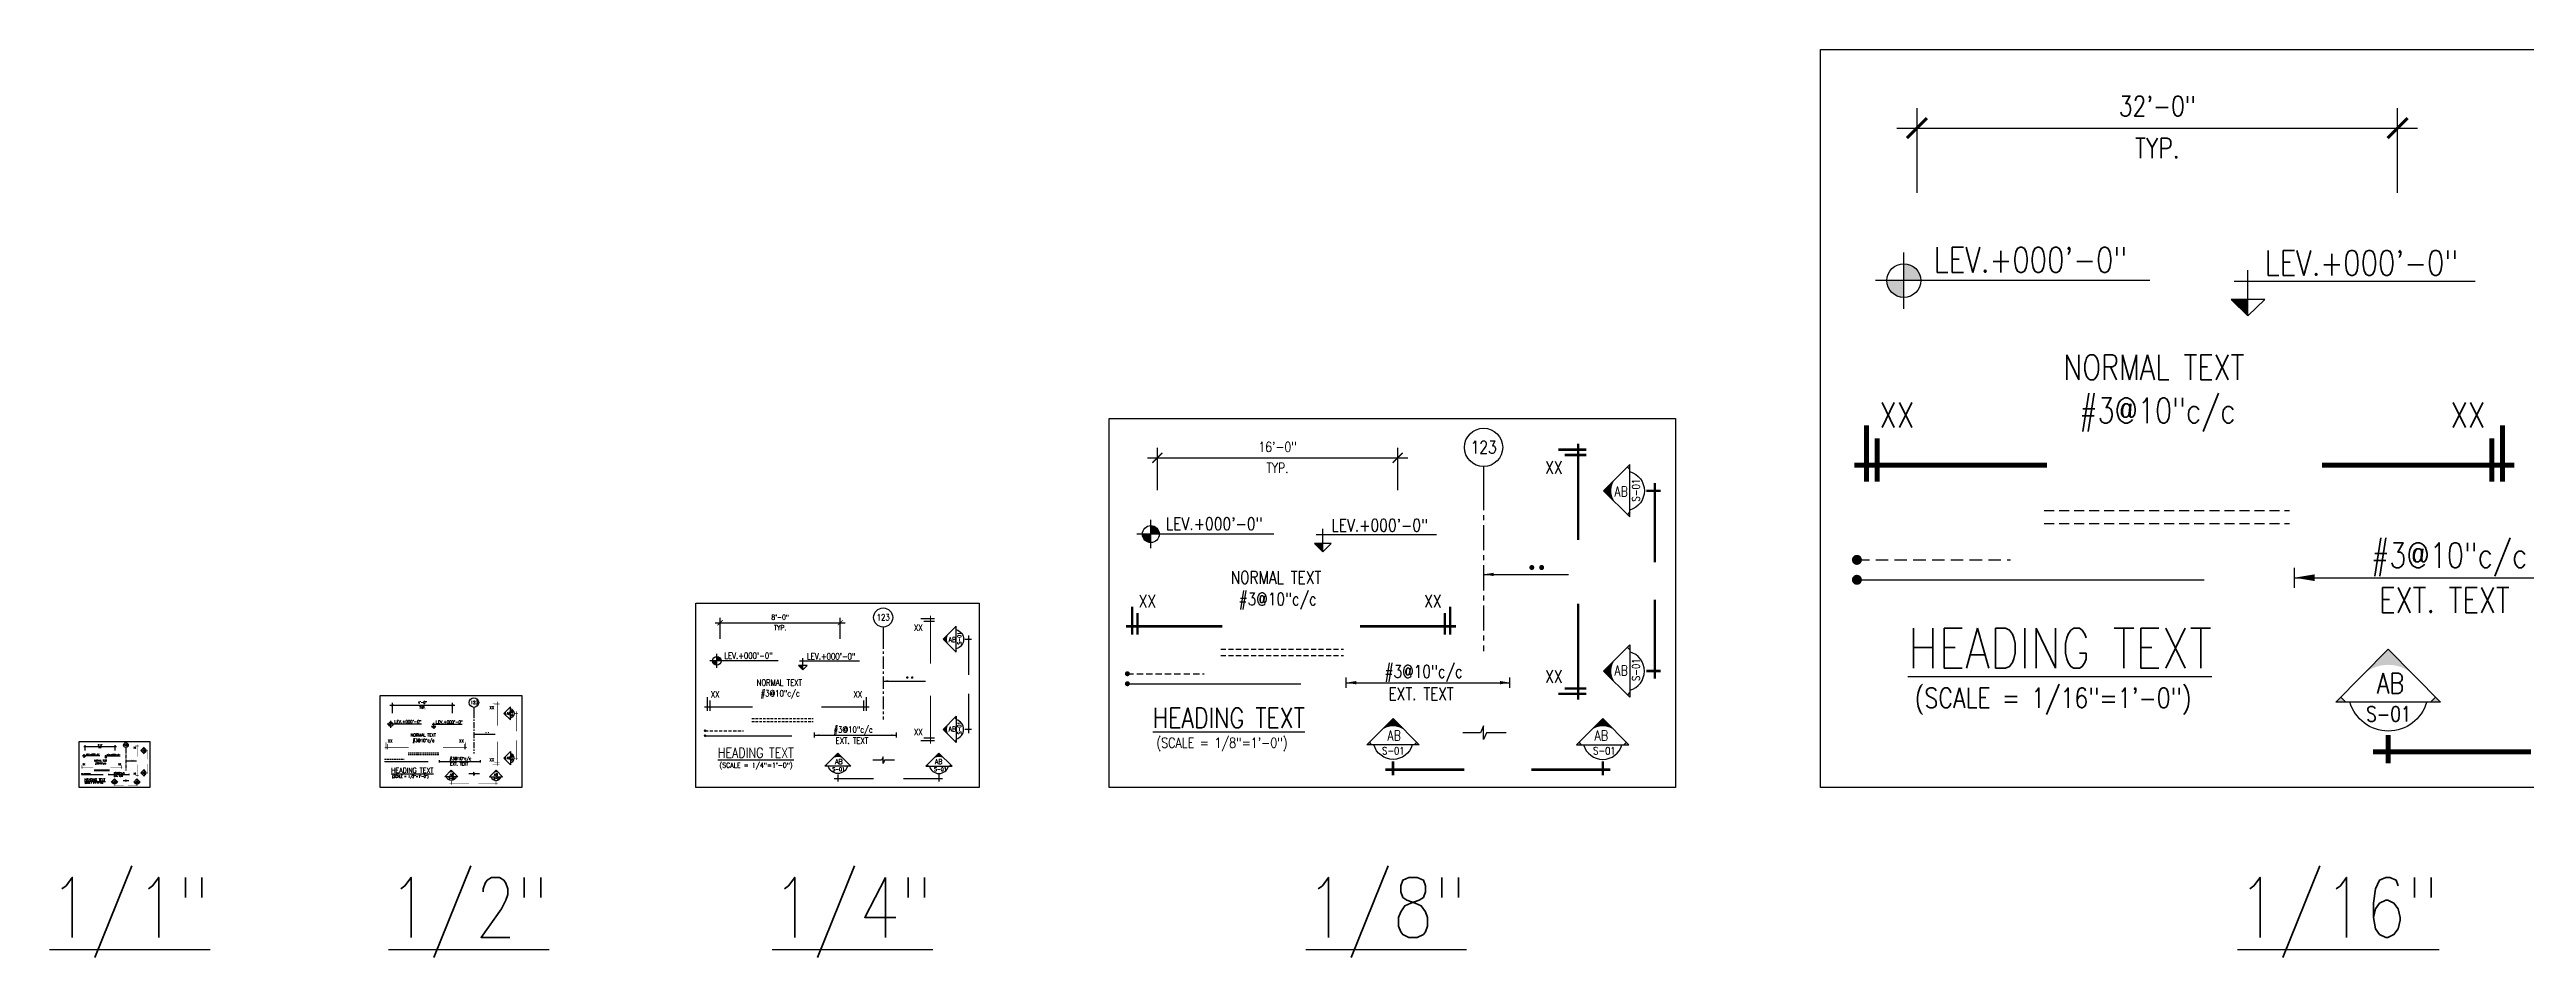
# Model space of a CAD drawing. Header units: inches. Extents: x 17147 to 26472, y -24737 to -16604.
# Drawn here: x 17214 to 19193, y -19292 to -18566 of the extents above; entities that cross this region are included whole.
import ezdxf

# ---------------------------------------------------------------- set-up
doc = ezdxf.new("R2010")
doc.units = ezdxf.units.IN
doc.header["$MEASUREMENT"] = 0
doc.linetypes.add('CENTER', pattern=[2, 1.25, -0.25, 0.25, -0.25])
doc.linetypes.add('HIDDEN', pattern=[0.375, 0.25, -0.125])
for name, color, linetype in [('ARROW', 2, 'Continuous'), ('BEAM', 3, 'HIDDEN'), ('BOTT. BAR', 5, 'Continuous'), ('BREAK', 1, 'Continuous'), ('DIM', 2, 'Continuous'), ('DOT', 2, 'Continuous'), ('Grids', 1, 'CENTER'), ('HEADING', 4, 'Continuous'), ('LEVEL', 2, 'Continuous'), ('SECMARK', 2, 'Continuous'), ('TEXT2', 3, 'Continuous'), ('TEXT3', 4, 'Continuous'), ('TOP BAR', 5, 'HIDDEN')]:
    doc.layers.add(name, color=color, linetype=linetype)
doc.styles.add('DIM 1_1 (A)', font='simplex.shx', dxfattribs={"width": 0.8})
doc.styles.add('DIM 1_16 (A)', font='simplex.shx', dxfattribs={"width": 0.8})
doc.styles.add('DIM 1_2 (A)', font='simplex.shx', dxfattribs={"width": 0.8})
doc.styles.add('DIM 1_4 (A)', font='simplex.shx', dxfattribs={"width": 0.8})
doc.styles.add('DIM 1_8 (A)', font='simplex.shx', dxfattribs={"width": 0.8})
doc.dimstyles.new('DIM 1_1 (A)', dxfattribs={"dimtxt": 1, "dimasz": 1, "dimexe": 1, "dimexo": 1, "dimgap": 0.5, "dimtad": 1, "dimdec": 0, "dimzin": 3, "dimdsep": 46, "dimlunit": 4, "dimtxsty": 'DIM 1_1 (A)', "dimblk": 'ARCHTICK', "dimcen": 1, "dimdle": 1, "dimclrd": 2, "dimclre": 2, "dimclrt": 3, "dimadec": 0, "dimazin": 2, "dimtfac": 1, "dimtdec": 0, "dimtofl": 0, "dimtmove": 0, "dimatfit": 3, "dimfxl": 0, "dimtolj": 1, "dimtzin": 0, "dimlwd": -1, "dimlwe": -1, "dimarcsym": 0})
doc.dimstyles.new('DIM 1_16 (A)', dxfattribs={"dimtxt": 16, "dimasz": 16, "dimexe": 16, "dimexo": 16, "dimgap": 8, "dimtad": 1, "dimdec": 0, "dimzin": 3, "dimdsep": 46, "dimlunit": 4, "dimtxsty": 'DIM 1_16 (A)', "dimblk": 'ARCHTICK', "dimcen": 16, "dimdle": 16, "dimclrd": 2, "dimclre": 2, "dimclrt": 3, "dimadec": 0, "dimazin": 2, "dimtfac": 1, "dimtdec": 0, "dimtofl": 0, "dimtmove": 0, "dimatfit": 3, "dimfxl": 0, "dimtolj": 1, "dimtzin": 0, "dimlwd": -1, "dimlwe": -1, "dimarcsym": 0})
doc.dimstyles.new('DIM 1_2 (A)', dxfattribs={"dimtxt": 2, "dimasz": 2, "dimexe": 2, "dimexo": 2, "dimgap": 1, "dimtad": 1, "dimdec": 0, "dimzin": 3, "dimdsep": 46, "dimlunit": 4, "dimtxsty": 'DIM 1_2 (A)', "dimblk": 'ARCHTICK', "dimcen": 2, "dimdle": 2, "dimclrd": 2, "dimclre": 2, "dimclrt": 3, "dimadec": 0, "dimazin": 2, "dimtfac": 1, "dimtdec": 0, "dimtofl": 0, "dimtmove": 0, "dimatfit": 3, "dimfxl": 0, "dimtolj": 1, "dimtzin": 0, "dimlwd": -1, "dimlwe": -1, "dimarcsym": 0})
doc.dimstyles.new('DIM 1_4 (A)', dxfattribs={"dimtxt": 4, "dimasz": 4, "dimexe": 4, "dimexo": 4, "dimgap": 2, "dimtad": 1, "dimdec": 0, "dimzin": 3, "dimdsep": 46, "dimlunit": 4, "dimtxsty": 'DIM 1_4 (A)', "dimblk": 'ARCHTICK', "dimcen": 4, "dimdle": 4, "dimclrd": 2, "dimclre": 2, "dimclrt": 3, "dimadec": 0, "dimazin": 2, "dimtfac": 1, "dimtdec": 0, "dimtofl": 0, "dimtmove": 0, "dimatfit": 3, "dimfxl": 0, "dimtolj": 1, "dimtzin": 0, "dimlwd": -1, "dimlwe": -1, "dimarcsym": 0})
doc.dimstyles.new('DIM 1_8 (A)', dxfattribs={"dimtxt": 8, "dimasz": 8, "dimexe": 8, "dimexo": 8, "dimgap": 4, "dimtad": 1, "dimdec": 0, "dimzin": 3, "dimdsep": 46, "dimlunit": 4, "dimtxsty": 'DIM 1_8 (A)', "dimblk": 'ARCHTICK', "dimcen": 8, "dimdle": 8, "dimclrd": 2, "dimclre": 2, "dimclrt": 3, "dimadec": 0, "dimazin": 2, "dimtfac": 1, "dimtdec": 0, "dimtofl": 0, "dimtmove": 0, "dimatfit": 3, "dimfxl": 0, "dimtolj": 1, "dimtzin": 0, "dimlwd": -1, "dimlwe": -1, "dimarcsym": 0})

# ---------------------------------------------------------------- blocks, each defined once
blk = doc.blocks.new('_ARCHTICK')
at = {"color": 0, "linetype": 'ByBlock', "const_width": 0.15}
blk.add_lwpolyline([(-0.5, -0.5), (0.5, 0.5)], dxfattribs=at)
blk = doc.blocks.new('*D20')
at = {"layer": 'DEFPOINTS', "color": 0, "transparency": 16777216}
for p in [(17242.3, -19127.3), (17266.3, -19123), (17266.3, -19127.3)]:
    blk.add_point(p, dxfattribs=at)
at = {"layer": 'DIM', "color": 2, "transparency": 16777216}
for p, q in [((17241.3, -19123), (17267.3, -19123)), ((17242.3, -19126.3), (17242.3, -19122)), ((17266.3, -19126.3), (17266.3, -19122))]:
    blk.add_line(p, q, dxfattribs=at)
at = {"layer": 'DIM', "color": 2, "transparency": 16777216, "rotation": 180}
blk.add_blockref('_ARCHTICK', (17242.3, -19123), dxfattribs=at)
at = {"layer": 'DIM', "color": 2, "transparency": 16777216}
blk.add_blockref('_ARCHTICK', (17266.3, -19123), dxfattribs=at)
at = {"layer": 'DIM', "color": 3, "transparency": 16777216, "char_height": 1, "attachment_point": 5, "style": 'DIM 1_1 (A)'}
for s, insert in [('\\A1;2\'-0"', (17254.3, -19121.9)), ('\\A1;TYP.', (17254.3, -19124))]:
    blk.add_mtext(s, dxfattribs=dict(at, insert=insert))
blk = doc.blocks.new('G')
at = {"layer": 'Grids', "color": 2, "linetype": 'Continuous', "ltscale": 1.25}
blk.add_line((0, 0), (0, -1.87), dxfattribs=at)
blk.add_circle((0, 1.91), 1.91, dxfattribs=at)
at = {"layer": 'TEXT3', "style": 'DIM 1_1 (A)', "width": 0.8}
blk.add_attdef('A', (-0.55, 1.35), '', height=1.35, dxfattribs=at)
blk = doc.blocks.new('S (hor)')
at = {"layer": 'SECMARK'}
h = blk.add_hatch(color=256, dxfattribs=at)
h.paths.add_polyline_path([(-2.49, -5.02), (-2.49, -4.52), (-2.74, -4.77)])
h.paths.add_polyline_path([(-2.49, -9.25), (-2.74, -9.5), (-2.49, -9.75)])
blk.add_hatch(color=256, dxfattribs=at).paths.add_polyline_path([(-5.13, -7.13), (-3.86, -5.88, 0.388845), (-3.86, -8.39)])
for p, q in [((-2.49, -4.52), (-5.13, -7.13)), ((-2.49, -5.02), (-2.74, -4.77)), ((-2.49, -4.52), (-2.49, -9.75)), ((-5.13, -7.13), (-2.49, -9.75)), ((-2.49, -9.25), (-2.74, -9.5))]:
    blk.add_line(p, q, dxfattribs=at)
at = {"layer": 'SECMARK', "const_width": 0.25}
for points in [[(0, -7.9), (0, 0)], [(-0.84, -7.13), (0.57, -7.13)]]:
    blk.add_lwpolyline(points, dxfattribs=at)
at = {"layer": 'SECMARK'}
blk.add_arc((-3.03, -7.13), 1.99, 285.6061, 74.3939, dxfattribs=at)
at = {"layer": 'TEXT3', "style": 'DIM 1_1 (A)', "width": 0.8}
blk.add_attdef('A', (-3.71, -7.57), '', height=1, dxfattribs=at)
blk.add_attdef('B', (-1.51, -7.33), '', height=0.75, rotation=90, dxfattribs=at)
blk = doc.blocks.new('S1')
at = {"layer": 'SECMARK', "const_width": 0.25}
for points in [[(-1.98, 9.01), (0.83, 9.01)], [(0, 9.61), (0, 0)], [(-1.34, 8.48), (0.83, 8.48)]]:
    blk.add_lwpolyline(points, dxfattribs=at)
at = {"layer": 'TEXT3', "style": 'DIM 1_1 (A)', "width": 0.8}
blk.add_attdef('A', (-2.65, 6.42), '', height=1.5, dxfattribs=at)
blk = doc.blocks.new('S(VER)')
at = {"layer": 'SECMARK'}
blk.add_hatch(color=256, dxfattribs=at).paths.add_polyline_path([(7.13, 5.13), (5.88, 3.86, -0.388845), (8.39, 3.86)])
h = blk.add_hatch(color=256, dxfattribs=at)
h.paths.add_polyline_path([(4.77, 2.74), (4.52, 2.49), (5.02, 2.49)])
h.paths.add_polyline_path([(9.75, 2.49), (9.5, 2.74), (9.25, 2.49)])
for p, q in [((4.52, 2.49), (7.13, 5.13)), ((7.13, 5.13), (9.75, 2.49)), ((4.52, 2.49), (9.75, 2.49)), ((5.02, 2.49), (4.77, 2.74)), ((9.25, 2.49), (9.5, 2.74))]:
    blk.add_line(p, q, dxfattribs=at)
at = {"layer": 'SECMARK', "const_width": 0.25}
for points in [[(7.9, 0), (0, 0)], [(7.13, 0.84), (7.13, -0.57)]]:
    blk.add_lwpolyline(points, dxfattribs=at)
at = {"layer": 'SECMARK'}
blk.add_arc((7.13, 3.03), 1.99, 195.6061, 344.3939, dxfattribs=at)
at = {"layer": 'TEXT3', "style": 'DIM 1_1 (A)'}
for tag, p, height, width in [('A', (6.74, 2.92), 1, 0.8), ('B', (6.87, 1.44), 0.75, 0.7)]:
    blk.add_attdef(tag, p, '', height=height, dxfattribs=dict(at, width=width))
blk = doc.blocks.new('LEV.')
at = {"layer": 'LEVEL'}
h = blk.add_hatch(color=2, dxfattribs=at)
h.paths.add_polyline_path([(0, 0), (-0.84, 0, 0.414214), (0, -0.84)])
h.paths.add_polyline_path([(0, 0.84), (0, 0), (0.84, 0, 0.414214)])
for p, q in [((0, -1.41), (0, 1.41)), ((12.29, 0), (-1.41, 0))]:
    blk.add_line(p, q, dxfattribs=at)
blk.add_circle((0, 0), 0.844, dxfattribs=at)
at = {"layer": 'TEXT3', "style": 'DIM 1_1 (A)', "width": 0.8}
blk.add_attdef('A', (5.25, 0.41), '', height=1.25, dxfattribs=at)
blk = doc.blocks.new('LEV.1')
at = {"layer": 'LEVEL'}
blk.add_hatch(color=2, dxfattribs=at).paths.add_polyline_path([(0, -1.74), (0, -0.92), (-0.84, -0.92)])
for p, q in [((-0.68, 0), (11.35, 0)), ((0, -1.74), (0, 0.54)), ((0, -1.74), (-0.84, -0.92)), ((0.84, -0.92), (-0.84, -0.92)), ((0, -1.74), (0.84, -0.92))]:
    blk.add_line(p, q, dxfattribs=at)
at = {"layer": 'TEXT3', "style": 'DIM 1_1 (A)', "width": 0.8}
blk.add_attdef('A', (4.05, 0.4), '', height=1.25, dxfattribs=at)
blk = doc.blocks.new('HEAD')
at = {"layer": 'HEADING', "style": 'DIM 1_1 (A)', "width": 0.8}
blk.add_attdef('A', (1, 0.23), '', height=2, dxfattribs=at)
at = {"layer": 'TEXT2', "style": 'DIM 1_1 (A)', "width": 0.8}
blk.add_attdef('B', (1.35, -1.34), '', height=1, dxfattribs=at)
blk = doc.blocks.new('*D21')
at = {"layer": 'DEFPOINTS', "color": 0, "transparency": 16777216}
for p in [(17535.8, -19090.1), (17487.8, -19098.5), (17535.8, -19098.5)]:
    blk.add_point(p, dxfattribs=at)
at = {"layer": 'DIM', "color": 2, "transparency": 16777216}
for p, q in [((17485.8, -19090.1), (17537.8, -19090.1)), ((17487.8, -19096.5), (17487.8, -19088.1)), ((17535.8, -19096.5), (17535.8, -19088.1))]:
    blk.add_line(p, q, dxfattribs=at)
at = {"layer": 'DIM', "color": 2, "transparency": 16777216, "xscale": 2, "yscale": 2, "zscale": 2, "rotation": 180}
blk.add_blockref('_ARCHTICK', (17487.8, -19090.1), dxfattribs=at)
at = {"layer": 'DIM', "color": 2, "transparency": 16777216, "xscale": 2, "yscale": 2, "zscale": 2}
blk.add_blockref('_ARCHTICK', (17535.8, -19090.1), dxfattribs=at)
at = {"layer": 'DIM', "color": 3, "transparency": 16777216, "char_height": 2, "attachment_point": 5, "style": 'DIM 1_2 (A)'}
for s, insert in [('\\A1;4\'-0"', (17511.8, -19087.9)), ('\\A1;TYP.', (17511.8, -19092.1))]:
    blk.add_mtext(s, dxfattribs=dict(at, insert=insert))
blk = doc.blocks.new('*D22')
at = {"layer": 'DEFPOINTS', "color": 0, "transparency": 16777216}
for p in [(17845.6, -19024.2), (17749.6, -19041.1), (17845.6, -19041.1)]:
    blk.add_point(p, dxfattribs=at)
at = {"layer": 'DIM', "color": 2, "transparency": 16777216}
for p, q in [((17745.6, -19024.2), (17849.6, -19024.2)), ((17749.6, -19037.1), (17749.6, -19020.2)), ((17845.6, -19037.1), (17845.6, -19020.2))]:
    blk.add_line(p, q, dxfattribs=at)
at = {"layer": 'DIM', "color": 2, "transparency": 16777216, "xscale": 4, "yscale": 4, "zscale": 4, "rotation": 180}
blk.add_blockref('_ARCHTICK', (17749.6, -19024.2), dxfattribs=at)
at = {"layer": 'DIM', "color": 2, "transparency": 16777216, "xscale": 4, "yscale": 4, "zscale": 4}
blk.add_blockref('_ARCHTICK', (17845.6, -19024.2), dxfattribs=at)
at = {"layer": 'DIM', "color": 3, "transparency": 16777216, "char_height": 4, "attachment_point": 5, "style": 'DIM 1_4 (A)'}
for s, insert in [('\\A1;8\'-0"', (17797.6, -19019.8)), ('\\A1;TYP.', (17797.6, -19028.2))]:
    blk.add_mtext(s, dxfattribs=dict(at, insert=insert))
blk = doc.blocks.new('*D23')
at = {"layer": 'DEFPOINTS', "color": 0, "transparency": 16777216}
for p in [(18291, -18892.4), (18099, -18926.3), (18291, -18926.3)]:
    blk.add_point(p, dxfattribs=at)
at = {"layer": 'DIM', "color": 2, "transparency": 16777216}
for p, q in [((18091, -18892.4), (18299, -18892.4)), ((18099, -18918.3), (18099, -18884.4)), ((18291, -18918.3), (18291, -18884.4))]:
    blk.add_line(p, q, dxfattribs=at)
at = {"layer": 'DIM', "color": 2, "transparency": 16777216, "xscale": 8, "yscale": 8, "zscale": 8, "rotation": 180}
blk.add_blockref('_ARCHTICK', (18099, -18892.4), dxfattribs=at)
at = {"layer": 'DIM', "color": 2, "transparency": 16777216, "xscale": 8, "yscale": 8, "zscale": 8}
blk.add_blockref('_ARCHTICK', (18291, -18892.4), dxfattribs=at)
at = {"layer": 'DIM', "color": 3, "transparency": 16777216, "char_height": 8, "attachment_point": 5, "style": 'DIM 1_8 (A)'}
for s, insert in [('\\A1;16\'-0"', (18195, -18883.7)), ('\\A1;TYP.', (18195, -18900.4))]:
    blk.add_mtext(s, dxfattribs=dict(at, insert=insert))
blk = doc.blocks.new('*D24')
at = {"layer": 'DEFPOINTS', "color": 0, "transparency": 16777216}
for p in [(19089.9, -18628.9), (18705.9, -18696.6), (19089.9, -18696.6)]:
    blk.add_point(p, dxfattribs=at)
at = {"layer": 'DIM', "color": 2, "transparency": 16777216}
for p, q in [((18705.9, -18680.6), (18705.9, -18612.9)), ((19089.9, -18680.6), (19089.9, -18612.9)), ((18689.9, -18628.9), (19105.9, -18628.9))]:
    blk.add_line(p, q, dxfattribs=at)
at = {"layer": 'DIM', "color": 2, "transparency": 16777216, "xscale": 16, "yscale": 16, "zscale": 16, "rotation": 180}
blk.add_blockref('_ARCHTICK', (18705.9, -18628.9), dxfattribs=at)
at = {"layer": 'DIM', "color": 2, "transparency": 16777216, "xscale": 16, "yscale": 16, "zscale": 16}
blk.add_blockref('_ARCHTICK', (19089.9, -18628.9), dxfattribs=at)
at = {"layer": 'DIM', "color": 3, "transparency": 16777216, "char_height": 16, "attachment_point": 5, "style": 'DIM 1_16 (A)'}
for s, insert in [('\\A1;32\'-0"', (18897.9, -18611.3)), ('\\A1;TYP.', (18897.9, -18644.9))]:
    blk.add_mtext(s, dxfattribs=dict(at, insert=insert))

msp = doc.modelspace()

# ---------------------------------------------------------------- linework, layer by layer
for points in [[(18628.6664, -18566.16056), (19533.50179, -18566.16056), (19533.50179, -19155.96428), (18628.6664, -19155.96428)], [(18060.40535, -18861.06242), (18512.82304, -18861.06242), (18512.82304, -19155.96428), (18060.40535, -19155.96428)], [(17730.29825, -19008.51335), (17956.50709, -19008.51335), (17956.50709, -19155.96428), (17730.29825, -19155.96428)], [(17478.13026, -19082.23882), (17591.23468, -19082.23882), (17591.23468, -19155.96428), (17478.13026, -19155.96428)], [(17237.48015, -19119.10155), (17294.03236, -19119.10155), (17294.03236, -19155.96428), (17237.48015, -19155.96428)]]:
    msp.add_lwpolyline(points, close=True)
at = {"layer": 'ARROW', "color": 4}
for p, q in [((19007.51612, -18996.22103), (19007.51612, -18980.22103)), ((18249.8302, -19076.09266), (18249.8302, -19068.09266)), ((18380.67005, -19076.09266), (18380.67005, -19068.09266)), ((17825.01068, -19116.02847), (17825.01068, -19112.02847)), ((17890.4306, -19116.02847), (17890.4306, -19112.02847)), ((17525.48648, -19135.99638), (17525.48648, -19133.99638)), ((17558.19644, -19135.99638), (17558.19644, -19133.99638)), ((17261.15826, -19145.98033), (17261.15826, -19144.98033)), ((17277.51324, -19145.98033), (17277.51324, -19144.98033))]:
    msp.add_line(p, q, dxfattribs=at)
at = {"layer": 'ARROW', "color": 2}
for p, q in [((19007.51612, -18988.22103), (19269.19582, -18988.22103)), ((18249.8302, -19072.09266), (18380.67005, -19072.09266)), ((17825.01068, -19114.02847), (17890.4306, -19114.02847)), ((17525.48648, -19134.99638), (17558.19644, -19134.99638)), ((17261.15826, -19145.48033), (17277.51324, -19145.48033))]:
    msp.add_line(p, q, dxfattribs=at)
for points in [[(19023.51612, -18985.55436), (19023.51612, -18990.8877), (19007.51612, -18988.22103)], [(18257.8302, -19070.75932), (18257.8302, -19073.42599), (18249.8302, -19072.09266)], [(18372.67005, -19070.75932), (18372.67005, -19073.42599), (18380.67005, -19072.09266)], [(17829.01068, -19113.3618), (17829.01068, -19114.69514), (17825.01068, -19114.02847)], [(17886.4306, -19113.3618), (17886.4306, -19114.69514), (17890.4306, -19114.02847)], [(17527.48648, -19134.66304), (17527.48648, -19135.32971), (17525.48648, -19134.99638)], [(17556.19644, -19134.66304), (17556.19644, -19135.32971), (17558.19644, -19134.99638)], [(17262.15826, -19145.31366), (17262.15826, -19145.647), (17261.15826, -19145.48033)], [(17276.51324, -19145.31366), (17276.51324, -19145.647), (17277.51324, -19145.48033)]]:
    msp.add_solid(points, dxfattribs=at)
at = {"layer": 'BEAM', "ltscale": 32}
for p, q in [((18807.46021, -18934.58509), (19003.38208, -18934.58509)), ((18807.46021, -18944.82431), (19003.38208, -18944.82431))]:
    msp.add_line(p, q, dxfattribs=at)
at = {"layer": 'BEAM', "ltscale": 16}
for p, q in [((18149.80225, -19045.27469), (18247.76318, -19045.27469)), ((18149.80225, -19050.3943), (18247.76318, -19050.3943))]:
    msp.add_line(p, q, dxfattribs=at)
at = {"layer": 'BEAM', "ltscale": 8}
for p, q in [((17774.9967, -19100.61949), (17823.97717, -19100.61949)), ((17774.9967, -19103.17929), (17823.97717, -19103.17929))]:
    msp.add_line(p, q, dxfattribs=at)
at = {"layer": 'BEAM', "ltscale": 4}
for p, q in [((17500.47949, -19128.29188), (17524.96972, -19128.29188)), ((17500.47949, -19129.57179), (17524.96972, -19129.57179))]:
    msp.add_line(p, q, dxfattribs=at)
at = {"layer": 'BEAM', "ltscale": 2}
for p, q in [((17249.49721, -19141.65444), (17261.74233, -19141.65444)), ((17249.49721, -19142.29439), (17261.74233, -19142.29439))]:
    msp.add_line(p, q, dxfattribs=at)
at = {"layer": 'BOTT. BAR'}
for p, q in [((18657.89483, -18989.90189), (18935.20973, -18989.90189)), ((18075.01956, -19072.93309), (18213.67701, -19072.93309)), ((17737.60535, -19114.44869), (17806.93408, -19114.44869)), ((17481.78381, -19135.20648), (17516.44818, -19135.20648)), ((17239.30693, -19145.58538), (17256.63911, -19145.58538))]:
    msp.add_line(p, q, dxfattribs=at)
for points, const_width in [([(18655.89483, -18989.90189, 1), (18659.89483, -18989.90189, 1)], 4), ([(18074.01956, -19072.93309, 1), (18076.01956, -19072.93309, 1)], 2), ([(17737.10535, -19114.44869, 1), (17738.10535, -19114.44869, 1)], 1), ([(17481.53381, -19135.20648, 1), (17482.03381, -19135.20648, 1)], 0.5), ([(17239.18193, -19145.58538, 1), (17239.43193, -19145.58538, 1)], 0.25)]:
    msp.add_lwpolyline(points, format="xyb", close=True, dxfattribs=dict(at, const_width=const_width))
at = {"layer": 'BREAK', "linetype": 'Continuous'}
for points in [[(18377.76648, -19112.13874), (18361.8383, -19112.13874), (18359.4383, -19117.6337), (18359.4383, -19106.64379), (18357.0383, -19112.13874), (18343.10277, -19112.13874)], [(17888.97881, -19134.05151), (17881.01472, -19134.05151), (17879.81472, -19136.79899), (17879.81472, -19131.30403), (17878.61472, -19134.05151), (17871.64696, -19134.05151)], [(17277.15029, -19150.48609), (17275.15927, -19150.48609), (17274.85927, -19151.17296), (17274.85927, -19149.79922), (17274.55927, -19150.48609), (17272.81733, -19150.48609)], [(17557.47054, -19145.0079), (17553.4885, -19145.0079), (17552.8885, -19146.38164), (17552.8885, -19143.63416), (17552.2885, -19145.0079), (17548.80462, -19145.0079)]]:
    msp.add_lwpolyline(points, dxfattribs=at)
at = {"layer": 'DOT'}
for points, const_width in [([(18397.19077, -18980.05908, 1), (18399.19077, -18980.05908, 1)], 2), ([(18405.01093, -18980.05908, 1), (18407.01093, -18980.05908, 1)], 2), ([(17898.69096, -19068.01168, 1), (17899.69096, -19068.01168, 1)], 1), ([(17902.60104, -19068.01168, 1), (17903.60104, -19068.01168, 1)], 1), ([(17562.32662, -19111.98798, 1), (17562.82662, -19111.98798, 1)], 0.5), ([(17564.28166, -19111.98798, 1), (17564.78166, -19111.98798, 1)], 0.5), ([(17279.57833, -19133.97613, 1), (17279.82833, -19133.97613, 1)], 0.25), ([(17280.55585, -19133.97613, 1), (17280.80585, -19133.97613, 1)], 0.25)]:
    msp.add_lwpolyline(points, format="xyb", close=True, dxfattribs=dict(at, const_width=const_width))
at = {"layer": 'Grids', "ltscale": 16}
msp.add_line((18359.62367, -18914.32535), (18359.62367, -19046.99053), dxfattribs=at)
at = {"layer": 'Grids', "ltscale": 8}
msp.add_line((17879.90741, -19035.14482), (17879.90741, -19101.4774), dxfattribs=at)
at = {"layer": 'Grids', "ltscale": 4}
msp.add_line((17552.93484, -19095.55455), (17552.93484, -19128.72084), dxfattribs=at)
at = {"layer": 'Grids', "ltscale": 2}
msp.add_line((17274.88244, -19125.75942), (17274.88244, -19142.34256), dxfattribs=at)
at = {"layer": 'TOP BAR', "ltscale": 40}
msp.add_line((18657.89483, -18973.95381), (18780.48682, -18973.95381), dxfattribs=at)
at = {"layer": 'TOP BAR', "ltscale": 20}
msp.add_line((18075.01956, -19064.95905), (18136.31555, -19064.95905), dxfattribs=at)
at = {"layer": 'TOP BAR', "ltscale": 10}
msp.add_line((17737.60535, -19110.46167), (17768.25335, -19110.46167), dxfattribs=at)
at = {"layer": 'TOP BAR', "ltscale": 5}
msp.add_line((17481.78381, -19133.21297), (17497.10781, -19133.21297), dxfattribs=at)
at = {"layer": 'TOP BAR', "ltscale": 2.5}
msp.add_line((17239.30693, -19144.58863), (17246.96893, -19144.58863), dxfattribs=at)
at = {"layer": 'TOP BAR', "linetype": 'ByBlock'}
for points, const_width in [([(18655.89483, -18973.95381, 1), (18659.89483, -18973.95381, 1)], 4), ([(18074.01956, -19064.95905, 1), (18076.01956, -19064.95905, 1)], 2), ([(17737.10535, -19110.46167, 1), (17738.10535, -19110.46167, 1)], 1), ([(17481.53381, -19133.21297, 1), (17482.03381, -19133.21297, 1)], 0.5), ([(17239.18193, -19144.58863, 1), (17239.43193, -19144.58863, 1)], 0.25)]:
    msp.add_lwpolyline(points, format="xyb", close=True, dxfattribs=dict(at, const_width=const_width))

# ---------------------------------------------------------------- block references
ref = msp.add_blockref('LEV.', (18695.33722, -18750.78806), dxfattribs=dict(xscale=16, yscale=16, zscale=16))
ref.add_attrib('A', 'LEV.+000\'-0"', (18719.28847, -18744.20109), dxfattribs={"layer": 'TEXT3', "height": 20, "style": 'DIM 1_16 (A)', "width": 0.8125})
ref = msp.add_blockref('LEV.1', (18970.30506, -18751.16256), dxfattribs=dict(xscale=16, yscale=16, zscale=16))
ref.add_attrib('A', 'LEV.+000\'-0"', (18983.71352, -18746.65816), dxfattribs={"layer": 'TEXT3', "height": 20, "style": 'DIM 1_16 (A)', "width": 0.8125})
ref = msp.add_blockref('S1', (18809.6477, -18898.22618), dxfattribs=dict(xscale=-16, yscale=16, zscale=16, rotation=90))
ref.add_attrib('A', 'XX', (18675.87828, -18868.10616), dxfattribs={"layer": 'TEXT3', "height": 20, "style": 'DIM 1_16 (A)', "width": 0.8125})
ref = msp.add_blockref('S1', (19029.47539, -18898.22618), dxfattribs=dict(xscale=16, yscale=16, zscale=16, rotation=270))
ref.add_attrib('A', 'XX', (19132.15909, -18868.10616), dxfattribs={"layer": 'TEXT3', "height": 20, "style": 'DIM 1_16 (A)', "width": 0.8125})
ref = msp.add_blockref('G', (18359.62367, -18899.36103), dxfattribs=dict(xscale=8, yscale=8, zscale=8))
ref.add_attrib('A', '123', (18349.21956, -18888.90423), dxfattribs={"layer": 'TEXT3', "height": 10, "style": 'DIM 1_8 (A)', "width": 0.8125})
ref = msp.add_blockref('S1', (18435.19235, -18958.03985), dxfattribs=dict(xscale=8, yscale=8, zscale=8))
ref.add_attrib('A', 'XX', (18408.84384, -18905.17839), dxfattribs={"layer": 'TEXT3', "height": 10, "style": 'DIM 1_8 (A)', "width": 0.8125})
ref = msp.add_blockref('S (hor)', (18496.41514, -18975.82247), dxfattribs=dict(xscale=-8, yscale=8, zscale=8, rotation=180))
ref.add_attrib('A', 'AB', (18464.08563, -18923.25434), dxfattribs={"layer": 'TEXT3', "height": 8, "style": 'DIM 1_8 (A)', "width": 0.8125})
ref.add_attrib('B', 'S-01', (18484.37205, -18927.29034), dxfattribs={"layer": 'TEXT3', "height": 6, "rotation": 90, "style": 'DIM 1_8 (A)', "width": 0.8125})
ref = msp.add_blockref('LEV.', (18093.74075, -18953.37617), dxfattribs=dict(xscale=8, yscale=8, zscale=8))
ref.add_attrib('A', 'LEV.+000\'-0"', (18105.71638, -18950.08269), dxfattribs={"layer": 'TEXT3', "height": 10, "style": 'DIM 1_8 (A)', "width": 0.8125})
ref = msp.add_blockref('LEV.1', (18231.22468, -18953.56342), dxfattribs=dict(xscale=8, yscale=8, zscale=8))
ref.add_attrib('A', 'LEV.+000\'-0"', (18237.9289, -18951.31122), dxfattribs={"layer": 'TEXT3', "height": 10, "style": 'DIM 1_8 (A)', "width": 0.8125})
ref = msp.add_blockref('G', (17879.90741, -19027.66266), dxfattribs=dict(xscale=4, yscale=4, zscale=4))
ref.add_attrib('A', '123', (17874.70536, -19022.43426), dxfattribs={"layer": 'TEXT3', "height": 5, "style": 'DIM 1_4 (A)', "width": 0.8125})
ref = msp.add_blockref('S1', (18150.89599, -19027.09523), dxfattribs=dict(xscale=-8, yscale=8, zscale=8, rotation=90))
ref.add_attrib('A', 'XX', (18084.01128, -19012.03522), dxfattribs={"layer": 'TEXT3', "height": 10, "style": 'DIM 1_8 (A)', "width": 0.8125})
ref = msp.add_blockref('S1', (18260.80984, -19027.09523), dxfattribs=dict(xscale=8, yscale=8, zscale=8, rotation=270))
ref.add_attrib('A', 'XX', (18312.15169, -19012.03522), dxfattribs={"layer": 'TEXT3', "height": 10, "style": 'DIM 1_8 (A)', "width": 0.8125})
ref = msp.add_blockref('S1', (18435.19235, -19008.87723), dxfattribs=dict(xscale=-8, yscale=8, zscale=8, rotation=180))
ref.add_attrib('A', 'XX', (18408.84384, -19072.21908), dxfattribs={"layer": 'TEXT3', "height": 10, "style": 'DIM 1_8 (A)', "width": 0.8125})
ref = msp.add_blockref('S (hor)', (18496.41514, -19005.77078), dxfattribs=dict(xscale=8, yscale=8, zscale=8))
ref.add_attrib('A', 'AB', (18464.08563, -19066.33892), dxfattribs={"layer": 'TEXT3', "height": 8, "style": 'DIM 1_8 (A)', "width": 0.8125})
ref.add_attrib('B', 'S-01', (18484.37205, -19070.78506), dxfattribs={"layer": 'TEXT3', "height": 6, "rotation": 90, "style": 'DIM 1_8 (A)', "width": 0.8125})
ref = msp.add_blockref('S1', (17917.69175, -19057.00207), dxfattribs=dict(xscale=4, yscale=4, zscale=4))
ref.add_attrib('A', 'XX', (17904.5175, -19030.57134), dxfattribs={"layer": 'TEXT3', "height": 5, "style": 'DIM 1_4 (A)', "width": 0.8125})
ref = msp.add_blockref('S (hor)', (17948.30314, -19065.89338), dxfattribs=dict(xscale=-4, yscale=4, zscale=4, rotation=180))
ref.add_attrib('A', 'AB', (17932.13839, -19039.60931), dxfattribs={"layer": 'TEXT3', "height": 4, "style": 'DIM 1_4 (A)', "width": 0.8125})
ref.add_attrib('B', 'S-01', (17942.2816, -19041.62731), dxfattribs={"layer": 'TEXT3', "height": 3, "rotation": 90, "style": 'DIM 1_4 (A)', "width": 0.8125})
ref = msp.add_blockref('HEAD', (18682.46965, -19064.32772), dxfattribs=dict(xscale=16, yscale=16, zscale=16))
ref.add_attrib('A', '%%UHEADING TEXT', (18698.53783, -19060.63361), dxfattribs={"layer": 'HEADING', "height": 32, "style": 'DIM 1_16 (A)', "width": 0.8125})
ref.add_attrib('B', '(SCALE = 1/16"=1\'-0")', (18704.06693, -19092.27331), dxfattribs={"layer": 'TEXT2', "height": 16, "style": 'DIM 1_16 (A)', "width": 0.8125})
ref = msp.add_blockref('LEV.', (17746.96595, -19054.67023), dxfattribs=dict(xscale=4, yscale=4, zscale=4))
ref.add_attrib('A', 'LEV.+000\'-0"', (17752.95376, -19053.02349), dxfattribs={"layer": 'TEXT3', "height": 5, "style": 'DIM 1_4 (A)', "width": 0.8125})
ref = msp.add_blockref('LEV.1', (17815.70791, -19054.76385), dxfattribs=dict(xscale=4, yscale=4, zscale=4))
ref.add_attrib('A', 'LEV.+000\'-0"', (17819.06003, -19053.63775), dxfattribs={"layer": 'TEXT3', "height": 5, "style": 'DIM 1_4 (A)', "width": 0.8125})
ref = msp.add_blockref('S(VER)', (19196.52985, -19127.3905), dxfattribs=dict(xscale=-16, yscale=16, zscale=16))
ref.add_attrib('A', 'AB', (19073.37782, -19080.61534), dxfattribs={"layer": 'TEXT3', "height": 16, "style": 'DIM 1_16 (A)', "width": 0.8125})
ref.add_attrib('B', 'S-01', (19064.85881, -19103.09633), dxfattribs={"layer": 'TEXT3', "height": 12, "style": 'DIM 1_16 (A)', "width": 0.8125})
ref = msp.add_blockref('G', (17552.93484, -19091.81347), dxfattribs=dict(xscale=2, yscale=2, zscale=2))
ref.add_attrib('A', '123', (17550.33382, -19089.19927), dxfattribs={"layer": 'TEXT3', "height": 2.5, "style": 'DIM 1_2 (A)', "width": 0.8125})
ref = msp.add_blockref('S1', (17571.82701, -19106.48318), dxfattribs=dict(xscale=2, yscale=2, zscale=2))
ref.add_attrib('A', 'XX', (17565.23989, -19093.26781), dxfattribs={"layer": 'TEXT3', "height": 2.5, "style": 'DIM 1_2 (A)', "width": 0.8125})
ref = msp.add_blockref('S (hor)', (17587.13271, -19110.92883), dxfattribs=dict(xscale=-2, yscale=2, zscale=2, rotation=180))
ref.add_attrib('A', 'AB', (17579.05033, -19097.7868), dxfattribs={"layer": 'TEXT3', "height": 2, "style": 'DIM 1_2 (A)', "width": 0.8125})
ref.add_attrib('B', 'S-01', (17584.12194, -19098.7958), dxfattribs={"layer": 'TEXT3', "height": 1.5, "rotation": 90, "style": 'DIM 1_2 (A)', "width": 0.8125})
ref = msp.add_blockref('S1', (17775.54357, -19091.52976), dxfattribs=dict(xscale=-4, yscale=4, zscale=4, rotation=90))
ref.add_attrib('A', 'XX', (17742.10122, -19083.99975), dxfattribs={"layer": 'TEXT3', "height": 5, "style": 'DIM 1_4 (A)', "width": 0.8125})
ref = msp.add_blockref('S1', (17830.50049, -19091.52976), dxfattribs=dict(xscale=4, yscale=4, zscale=4, rotation=270))
ref.add_attrib('A', 'XX', (17856.17142, -19083.99975), dxfattribs={"layer": 'TEXT3', "height": 5, "style": 'DIM 1_4 (A)', "width": 0.8125})
ref = msp.add_blockref('S1', (17917.69175, -19082.42076), dxfattribs=dict(xscale=-4, yscale=4, zscale=4, rotation=180))
ref.add_attrib('A', 'XX', (17904.5175, -19114.09168), dxfattribs={"layer": 'TEXT3', "height": 5, "style": 'DIM 1_4 (A)', "width": 0.8125})
ref = msp.add_blockref('S (hor)', (17948.30314, -19080.86753), dxfattribs=dict(xscale=4, yscale=4, zscale=4))
ref.add_attrib('A', 'AB', (17932.13839, -19111.1516), dxfattribs={"layer": 'TEXT3', "height": 4, "style": 'DIM 1_4 (A)', "width": 0.8125})
ref.add_attrib('B', 'S-01', (17942.2816, -19113.37467), dxfattribs={"layer": 'TEXT3', "height": 3, "rotation": 90, "style": 'DIM 1_4 (A)', "width": 0.8125})
ref = msp.add_blockref('HEAD', (18087.30697, -19110.146), dxfattribs=dict(xscale=8, yscale=8, zscale=8))
ref.add_attrib('A', '%%UHEADING TEXT', (18095.34106, -19108.29895), dxfattribs={"layer": 'HEADING', "height": 16, "style": 'DIM 1_8 (A)', "width": 0.8125})
ref.add_attrib('B', '(SCALE = 1/8"=1\'-0")', (18098.10561, -19124.11879), dxfattribs={"layer": 'TEXT2', "height": 8, "style": 'DIM 1_8 (A)', "width": 0.8125})
ref = msp.add_blockref('LEV.', (17486.46411, -19105.31726), dxfattribs=dict(xscale=2, yscale=2, zscale=2))
ref.add_attrib('A', 'LEV.+000\'-0"', (17489.45802, -19104.49388), dxfattribs={"layer": 'TEXT3', "height": 2.5, "style": 'DIM 1_2 (A)', "width": 0.8125})
ref = msp.add_blockref('LEV.1', (17520.83509, -19105.36407), dxfattribs=dict(xscale=2, yscale=2, zscale=2))
ref.add_attrib('A', 'LEV.+000\'-0"', (17522.51115, -19104.80102), dxfattribs={"layer": 'TEXT3', "height": 2.5, "style": 'DIM 1_2 (A)', "width": 0.8125})
ref = msp.add_blockref('S(VER)', (18344.33707, -19141.67739), dxfattribs=dict(xscale=-8, yscale=8, zscale=8))
ref.add_attrib('A', 'AB', (18282.76105, -19118.28981), dxfattribs={"layer": 'TEXT3', "height": 8, "style": 'DIM 1_8 (A)', "width": 0.8125})
ref.add_attrib('B', 'S-01', (18278.50155, -19129.53031), dxfattribs={"layer": 'TEXT3', "height": 6, "style": 'DIM 1_8 (A)', "width": 0.8125})
ref = msp.add_blockref('S(VER)', (18397.7914, -19141.67739), dxfattribs=dict(xscale=8, yscale=8, zscale=8))
ref.add_attrib('A', 'AB', (18448.22456, -19118.28981), dxfattribs={"layer": 'TEXT3', "height": 8, "style": 'DIM 1_8 (A)', "width": 0.8125})
ref.add_attrib('B', 'S-01', (18447.14478, -19129.53031), dxfattribs={"layer": 'TEXT3', "height": 6, "style": 'DIM 1_8 (A)', "width": 0.8125})
ref = msp.add_blockref('LEV.', (17241.64708, -19130.64077))
ref.add_attrib('A', 'LEV.+000\'-0"', (17243.14403, -19130.22908), dxfattribs={"layer": 'TEXT3', "height": 1.25, "style": 'DIM 1_1 (A)', "width": 0.8})
ref = msp.add_blockref('LEV.1', (17258.83257, -19130.66418))
ref.add_attrib('A', 'LEV.+000\'-0"', (17259.6706, -19130.38265), dxfattribs={"layer": 'TEXT3', "height": 1.25, "style": 'DIM 1_1 (A)', "width": 0.8})
ref = msp.add_blockref('G', (17274.88244, -19123.88888))
ref.add_attrib('A', '123', (17273.58193, -19122.58178), dxfattribs={"layer": 'TEXT3', "height": 1.25, "style": 'DIM 1_1 (A)', "width": 0.8})
ref = msp.add_blockref('S1', (17284.32853, -19131.22373))
ref.add_attrib('A', 'XX', (17281.03496, -19124.61605), dxfattribs={"layer": 'TEXT3', "height": 1.25, "style": 'DIM 1_1 (A)', "width": 0.8})
ref = msp.add_blockref('S (hor)', (17291.98138, -19133.44656), dxfattribs=dict(xscale=-1, rotation=180))
ref.add_attrib('A', 'AB', (17287.94019, -19126.87554), dxfattribs={"layer": 'TEXT3', "height": 1, "style": 'DIM 1_1 (A)', "width": 0.8})
ref.add_attrib('B', 'S-01', (17290.47599, -19127.38004), dxfattribs={"layer": 'TEXT3', "height": 0.75, "rotation": 90, "style": 'DIM 1_1 (A)', "width": 0.8})
ref = msp.add_blockref('S1', (17500.75292, -19123.74702), dxfattribs=dict(xscale=-2, yscale=2, zscale=2, rotation=90))
ref.add_attrib('A', 'XX', (17484.03175, -19119.98202), dxfattribs={"layer": 'TEXT3', "height": 2.5, "style": 'DIM 1_2 (A)', "width": 0.8125})
ref = msp.add_blockref('S1', (17528.23138, -19123.74702), dxfattribs=dict(xscale=2, yscale=2, zscale=2, rotation=270))
ref.add_attrib('A', 'XX', (17541.06685, -19119.98202), dxfattribs={"layer": 'TEXT3', "height": 2.5, "style": 'DIM 1_2 (A)', "width": 0.8125})
ref = msp.add_blockref('S1', (17571.82701, -19119.19252), dxfattribs=dict(xscale=-2, yscale=2, zscale=2, rotation=180))
ref.add_attrib('A', 'XX', (17565.23989, -19135.02798), dxfattribs={"layer": 'TEXT3', "height": 2.5, "style": 'DIM 1_2 (A)', "width": 0.8125})
ref = msp.add_blockref('S (hor)', (17587.13271, -19118.14454), dxfattribs=dict(xscale=2, yscale=2, zscale=2))
ref.add_attrib('A', 'AB', (17579.05033, -19133.28658), dxfattribs={"layer": 'TEXT3', "height": 2, "style": 'DIM 1_2 (A)', "width": 0.8125})
ref.add_attrib('B', 'S-01', (17584.12194, -19134.33472), dxfattribs={"layer": 'TEXT3', "height": 1.5, "rotation": 90, "style": 'DIM 1_2 (A)', "width": 0.8125})
ref = msp.add_blockref('HEAD', (17743.74906, -19133.05514), dxfattribs=dict(xscale=4, yscale=4, zscale=4))
ref.add_attrib('A', '%%UHEADING TEXT', (17747.76611, -19132.13161), dxfattribs={"layer": 'HEADING', "height": 8, "style": 'DIM 1_4 (A)', "width": 0.8125})
ref.add_attrib('B', '(SCALE = 1/4"=1\'-0")', (17749.14838, -19140.04154), dxfattribs={"layer": 'TEXT2', "height": 4, "style": 'DIM 1_4 (A)', "width": 0.8125})
ref = msp.add_blockref('S(VER)', (17872.26411, -19148.82084), dxfattribs=dict(xscale=-4, yscale=4, zscale=4))
ref.add_attrib('A', 'AB', (17841.4761, -19137.12705), dxfattribs={"layer": 'TEXT3', "height": 4, "style": 'DIM 1_4 (A)', "width": 0.8125})
ref.add_attrib('B', 'S-01', (17839.34635, -19142.7473), dxfattribs={"layer": 'TEXT3', "height": 3, "style": 'DIM 1_4 (A)', "width": 0.8125})
ref = msp.add_blockref('S(VER)', (17895.97065, -19148.82084), dxfattribs=dict(xscale=4, yscale=4, zscale=4))
ref.add_attrib('A', 'AB', (17921.18723, -19137.12705), dxfattribs={"layer": 'TEXT3', "height": 4, "style": 'DIM 1_4 (A)', "width": 0.8125})
ref.add_attrib('B', 'S-01', (17920.64734, -19142.7473), dxfattribs={"layer": 'TEXT3', "height": 3, "style": 'DIM 1_4 (A)', "width": 0.8125})
ref = msp.add_blockref('S1', (17248.79148, -19139.85565), dxfattribs=dict(xscale=-1, rotation=90))
ref.add_attrib('A', 'XX', (17240.43089, -19137.97315), dxfattribs={"layer": 'TEXT3', "height": 1.25, "style": 'DIM 1_1 (A)', "width": 0.8})
ref = msp.add_blockref('HEAD', (17240.84285, -19150.87335))
ref.add_attrib('A', '%%UHEADING TEXT', (17241.84712, -19150.64247), dxfattribs={"layer": 'HEADING', "height": 2, "style": 'DIM 1_1 (A)', "width": 0.8})
ref.add_attrib('B', '(SCALE = 1/1"=1\'-0")', (17242.19268, -19152.61995), dxfattribs={"layer": 'TEXT2', "height": 1, "style": 'DIM 1_1 (A)', "width": 0.8})
ref = msp.add_blockref('S1', (17262.53071, -19139.85565), dxfattribs=dict(rotation=270))
ref.add_attrib('A', 'XX', (17268.94844, -19137.97315), dxfattribs={"layer": 'TEXT3', "height": 1.25, "style": 'DIM 1_1 (A)', "width": 0.8})
ref = msp.add_blockref('S(VER)', (17272.97162, -19154.17842), dxfattribs=dict(xscale=-1))
ref.add_attrib('A', 'AB', (17265.27461, -19151.25497), dxfattribs={"layer": 'TEXT3', "height": 1, "style": 'DIM 1_1 (A)', "width": 0.8})
ref.add_attrib('B', 'S-01', (17264.74218, -19152.66004), dxfattribs={"layer": 'TEXT3', "height": 0.75, "style": 'DIM 1_1 (A)', "width": 0.8})
ref = msp.add_blockref('S(VER)', (17276.60917, -19154.17842))
ref.add_attrib('A', 'AB', (17282.93474, -19151.25497), dxfattribs={"layer": 'TEXT3', "height": 1, "style": 'DIM 1_1 (A)', "width": 0.8})
ref.add_attrib('B', 'S-01', (17282.81004, -19152.66004), dxfattribs={"layer": 'TEXT3', "height": 0.75, "style": 'DIM 1_1 (A)', "width": 0.8})
ref = msp.add_blockref('S1', (17284.32853, -19137.5784), dxfattribs=dict(xscale=-1, rotation=180))
ref.add_attrib('A', 'XX', (17281.03496, -19145.49613), dxfattribs={"layer": 'TEXT3', "height": 1.25, "style": 'DIM 1_1 (A)', "width": 0.8})
ref = msp.add_blockref('S (hor)', (17291.98138, -19137.05441))
ref.add_attrib('A', 'AB', (17287.94019, -19144.62543), dxfattribs={"layer": 'TEXT3', "height": 1, "style": 'DIM 1_1 (A)', "width": 0.8})
ref.add_attrib('B', 'S-01', (17290.47599, -19145.1495), dxfattribs={"layer": 'TEXT3', "height": 0.75, "rotation": 90, "style": 'DIM 1_1 (A)', "width": 0.8})
ref = msp.add_blockref('HEAD', (17484.85567, -19144.50971), dxfattribs=dict(xscale=2, yscale=2, zscale=2))
ref.add_attrib('A', '%%UHEADING TEXT', (17486.86419, -19144.04795), dxfattribs={"layer": 'HEADING', "height": 4, "style": 'DIM 1_2 (A)', "width": 0.8125})
ref.add_attrib('B', '(SCALE = 1/2"=1\'-0")', (17487.55533, -19148.00291), dxfattribs={"layer": 'TEXT2', "height": 2, "style": 'DIM 1_2 (A)', "width": 0.8125})
ref = msp.add_blockref('S(VER)', (17549.11319, -19152.39256), dxfattribs=dict(xscale=-2, yscale=2, zscale=2))
ref.add_attrib('A', 'AB', (17533.71919, -19146.54567), dxfattribs={"layer": 'TEXT3', "height": 2, "style": 'DIM 1_2 (A)', "width": 0.8125})
ref.add_attrib('B', 'S-01', (17532.65431, -19149.35579), dxfattribs={"layer": 'TEXT3', "height": 1.5, "style": 'DIM 1_2 (A)', "width": 0.8125})
ref = msp.add_blockref('S(VER)', (17556.3883, -19152.39256), dxfattribs=dict(xscale=2, yscale=2, zscale=2))
ref.add_attrib('A', 'AB', (17569.03944, -19146.54567), dxfattribs={"layer": 'TEXT3', "height": 2, "style": 'DIM 1_2 (A)', "width": 0.8125})
ref.add_attrib('B', 'S-01', (17568.79004, -19149.35579), dxfattribs={"layer": 'TEXT3', "height": 1.5, "style": 'DIM 1_2 (A)', "width": 0.8125})

# ---------------------------------------------------------------- texts
at = {"layer": 'TEXT2', "width": 0.8}
for s, height, style, p in [('NORMAL TEXT', 20, 'DIM 1_16 (A)', (18822.88118, -18830.06085)), ('#3@10"c/c', 20, 'DIM 1_16 (A)', (18835.68448, -18864.61041)), ('#3@10"c/c', 20, 'DIM 1_16 (A)', (19068.85493, -18980.27302)), ('NORMAL TEXT', 10, 'DIM 1_8 (A)', (18157.51273, -18993.01257)), ('EXT. TEXT', 20, 'DIM 1_16 (A)', (19075.19238, -19016.17463)), ('#3@10"c/c', 10, 'DIM 1_8 (A)', (18163.91438, -19010.28735)), ('#3@10"c/c', 10, 'DIM 1_8 (A)', (18280.49961, -19068.11865)), ('NORMAL TEXT', 5, 'DIM 1_4 (A)', (17778.85194, -19074.48843)), ('EXT. TEXT', 10, 'DIM 1_8 (A)', (18283.66833, -19086.06946)), ('#3@10"c/c', 5, 'DIM 1_4 (A)', (17782.05277, -19083.12581)), ('NORMAL TEXT', 2.5, 'DIM 1_2 (A)', (17502.40711, -19115.22635)), ('#3@10"c/c', 2.5, 'DIM 1_2 (A)', (17504.00752, -19119.54505)), ('#3@10"c/c', 5, 'DIM 1_4 (A)', (17840.34538, -19112.04147)), ('EXT. TEXT', 5, 'DIM 1_4 (A)', (17841.92974, -19121.01687)), ('NORMAL TEXT', 1.25, 'DIM 1_1 (A)', (17249.61857, -19135.09057)), ('#3@10"c/c', 1.25, 'DIM 1_1 (A)', (17250.41878, -19137.24992)), ('#3@10"c/c', 2.5, 'DIM 1_2 (A)', (17533.53404, -19134.00288)), ('EXT. TEXT', 2.5, 'DIM 1_2 (A)', (17533.91435, -19138.34881)), ('#3@10"c/c', 1.25, 'DIM 1_1 (A)', (17265.12488, -19144.98358)), ('EXT. TEXT', 1.25, 'DIM 1_1 (A)', (17265.40457, -19147.2139))]:
    msp.add_text(s, height=height, dxfattribs=dict(at, style=style)).set_placement(p)
at = {"layer": 'TEXT3', "style": 'DIM 1_1 (A)', "width": 0.8}
for s, p in [('%%U1/1"', (17213.87163, -19275.68036)), ('%%U1/2"', (17484.57632, -19275.68036)), ('%%U1/4"', (17791.17005, -19275.68036)), ('%%U1/8"', (18217.67881, -19275.68036)), ('%%U1/16"', (18961.87753, -19275.68036))]:
    msp.add_text(s, height=48, dxfattribs=at).set_placement(p)

# ---------------------------------------------------------------- dimensions: what is measured, and where the dimension line sits
at = {"layer": 'DIM'}
for base, p1, p2, dimstyle, picture, middle in [((19089.94356, -18628.86221), (18705.88565, -18696.56829), (19089.94356, -18696.56829), 'DIM 1_16 (A)', '*D24', (18897.91461, -18628.86221)), ((18291.04392, -18892.41325), (18099.01497, -18926.26629), (18291.04392, -18926.26629), 'DIM 1_8 (A)', '*D23', (18195.02945, -18892.41325)), ((17845.61754, -19024.18877), (17749.60306, -19041.11528), (17845.61754, -19041.11528), 'DIM 1_4 (A)', '*D22', (17797.6103, -19024.18877)), ((17535.78991, -19090.07652), (17487.78267, -19098.53978), (17535.78991, -19098.53978), 'DIM 1_2 (A)', '*D21', (17511.78629, -19090.07652)), ((17266.30997, -19123.0204), (17242.30635, -19127.25203), (17266.30997, -19127.25203), 'DIM 1_1 (A)', '*D20', (17254.30816, -19123.0204))]:
    dim = msp.add_linear_dim(base=base, p1=p1, p2=p2, text='<>\\XTYP.', dimstyle=dimstyle, dxfattribs=at)
    dim.commit()
    dim.dimension.update_dxf_attribs({"geometry": picture, "text_midpoint": middle})

# ---------------------------------------------------------------- leaders
msp.add_leader([(17274.88244, -19134.66759), (17283.35764, -19134.66759)], dimstyle='DIM 1_1 (A)', override={"dimgap": 0.5, "dimtad": 0})
for points, dimstyle in [([(18359.62367, -18985.5907), (18427.42524, -18985.5907)], 'DIM 1_8 (A)'), ([(17879.90741, -19070.77749), (17913.80819, -19070.77749)], 'DIM 1_4 (A)'), ([(17552.93484, -19113.37089), (17569.88523, -19113.37089)], 'DIM 1_2 (A)')]:
    msp.add_leader(points, dimstyle=dimstyle, dxfattribs=at)

doc.saveas('drawing.dxf')
